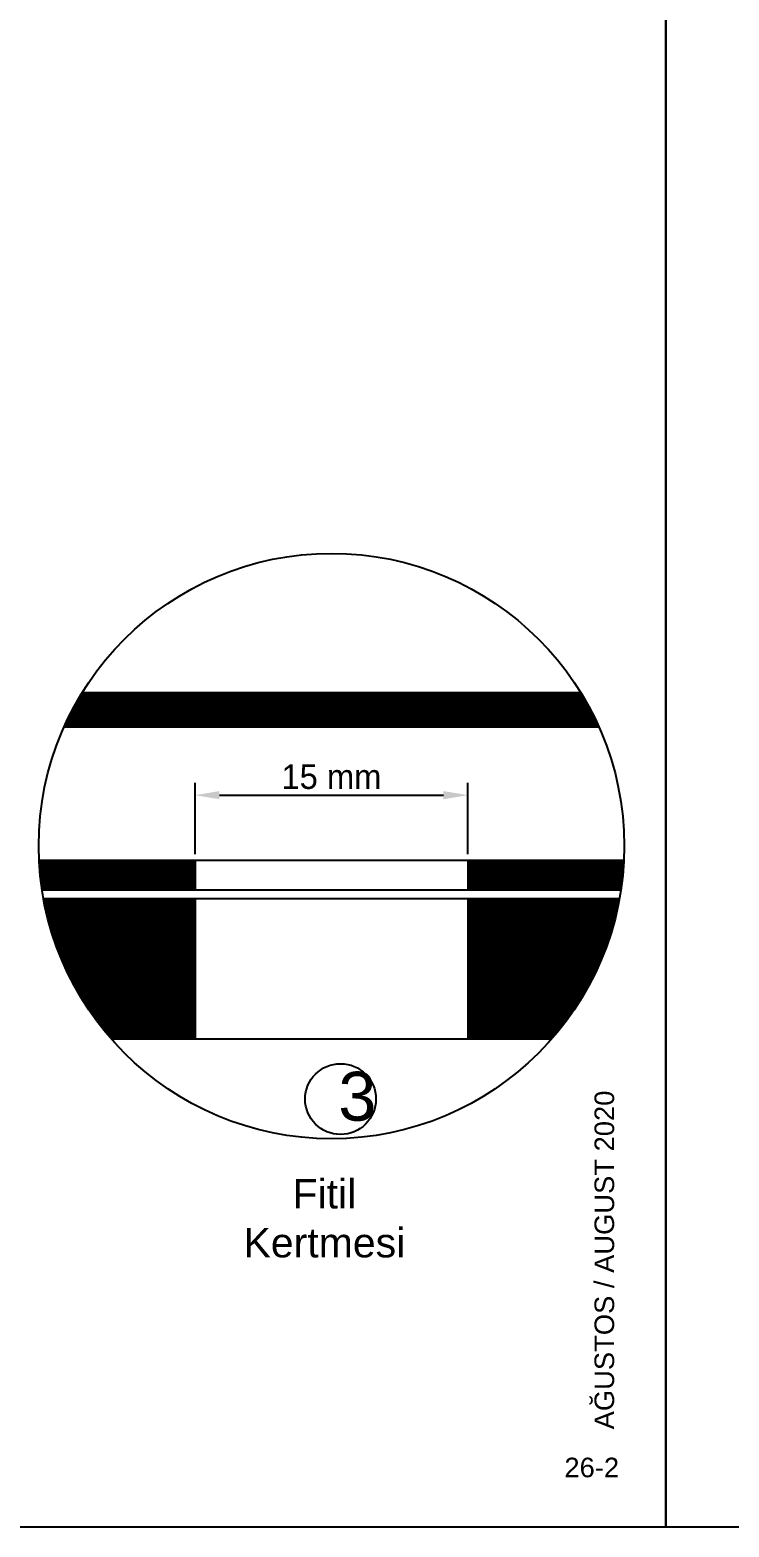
# Model space of a CAD drawing. Header units: millimetres. Extents: x 10785 to 11415, y 2273 to 2570.
# Drawn here: x 11140.3 to 11211.7, y 2273.1 to 2426.1 of the extents above; entities that cross this region are included whole.
import ezdxf

# ---------------------------------------------------------------- set-up
doc = ezdxf.new("R2010")
doc.units = ezdxf.units.MM
doc.layers.add('ANTET', color=7, linetype='Continuous')
doc.layers.add('ANTET_K', color=179, linetype='Continuous')
doc.dimstyles.new('ISO-25$0', dxfattribs={"dimtxt": 2.5, "dimasz": 2.5, "dimexe": 1.25, "dimexo": 0.625, "dimtad": 1, "dimtxsty": 'Standard', "dimcen": 2.5, "dimadec": 0, "dimazin": 0, "dimtfac": 1, "dimtmove": 0, "dimatfit": 3, "dimfxl": 1, "dimarcsym": 0})

# ---------------------------------------------------------------- blocks, each defined once
blk = doc.blocks.new('*D14')
at = {"color": 0, "lineweight": -2}
for p, q in [((11157.15, 2341.9), (11157.15, 2349.19)), ((11185.03, 2341.9), (11185.03, 2349.19)), ((11159.65, 2347.94), (11182.53, 2347.94))]:
    blk.add_line(p, q, dxfattribs=at)
at = {"color": 0}
for points in [[(11159.65, 2348.36), (11159.65, 2347.52), (11157.15, 2347.94)], [(11182.53, 2347.52), (11182.53, 2348.36), (11185.03, 2347.94)]]:
    blk.add_solid(points, dxfattribs=at)
at = {"layer": 'Defpoints', "color": 0}
for p in [(11185.03, 2347.94), (11157.15, 2341.28), (11185.03, 2341.28)]:
    blk.add_point(p, dxfattribs=at)
at = {"color": 0, "insert": (11171.09, 2349.81), "char_height": 2.5, "attachment_point": 5}
blk.add_mtext('15 mm', dxfattribs=at)
blk = doc.blocks.new('MN60.S.1')
at = {"layer": 'ANTET_K', "color": 252}
blk.add_lwpolyline([(9907.25, 888.56), (9907.25, 1185.56), (10117.25, 1185.56), (10117.25, 888.56)], close=True, dxfattribs=at)

msp = doc.modelspace()

# ---------------------------------------------------------------- hatches: boundary and pattern name
h = msp.add_hatch()
h.set_pattern_fill('ANSI31', color=256, scale=0.02, style=0)
h.set_pattern_definition([(45, (-1775.69202, -437.51648), (-0.0449012806, 0.0449012806), [])])
h.paths.add_polyline_path([(11198.416, 2354.922, 0.0332306), (11196.561, 2358.434), (11145.626, 2358.434, 0.0332306), (11143.771, 2354.922)])
h.paths.add_polyline_path([(11157.154, 2338.268), (11157.154, 2341.28), (11141.213, 2341.28, 0.0253085), (11141.513, 2338.268)])
h.paths.add_polyline_path([(11200.673, 2338.268, 0.0253085), (11200.974, 2341.28), (11185.033, 2341.28), (11185.033, 2338.268)])
h.paths.add_polyline_path([(11193.615, 2323.048, 0.1353446), (11200.524, 2337.373), (11185.033, 2337.373), (11185.033, 2323.048)])
h.paths.add_polyline_path([(11157.154, 2323.048), (11157.154, 2337.373), (11141.663, 2337.373, 0.1353446), (11148.572, 2323.048)])

# ---------------------------------------------------------------- linework, layer by layer
for p, q in [((11145.626, 2358.434), (11196.561, 2358.434)), ((11143.771, 2354.922), (11198.416, 2354.922)), ((11141.213, 2341.28), (11200.974, 2341.28)), ((11157.154, 2341.28), (11157.154, 2338.268)), ((11185.033, 2341.28), (11185.033, 2338.268)), ((11141.513, 2338.268), (11200.673, 2338.268)), ((11141.663, 2337.373), (11200.524, 2337.373)), ((11157.154, 2337.373), (11157.154, 2323.048)), ((11185.033, 2337.373), (11185.033, 2323.048)), ((11148.572, 2323.048), (11193.615, 2323.048))]:
    msp.add_line(p, q)
msp.add_circle((11171.093, 2342.739), 29.916)
at = {"layer": 'ANTET', "color": 0}
msp.add_circle((11172.019, 2316.88), 3.617, dxfattribs=at)

# ---------------------------------------------------------------- block references
for p in [(1088.022, 1384.58), (1298.022, 1384.58)]:
    msp.add_blockref('MN60.S.1', p, dxfattribs=at)

# ---------------------------------------------------------------- texts
for s, insert, char_height, width, attachment_point in [('{\\pxi0.7044,qc;\\fArial|b0|i0|c0|p34;3}', (11165.863, 2319.671), 5, 12.22187, 1), ('{\\pxqc;\\fArial|b0|i0|c0|p34;Fitil Kertmesi}', (11164.257, 2308.699), 3, 12.22187, 1), ('{\\fArial Unicode MS|b0|i0|c0|p0;{\\C7;26-2}}', (11200.486, 2280.228), 2, 4.43689, 3)]:
    msp.add_mtext(s, dxfattribs=dict(insert=insert, char_height=char_height, width=width, attachment_point=attachment_point))
at = {"insert": (11197.975, 2283.124), "char_height": 2, "width": 44.87301, "attachment_point": 1, "rotation": 90}
msp.add_mtext('{\\fArial Unicode MS|b0|i0|c0|p34;{\\C7;AĞUSTOS / AUGUST 2020}}', dxfattribs=at)

# ---------------------------------------------------------------- dimensions: what is measured, and where the dimension line sits
dim = msp.add_linear_dim(base=(11185.033, 2347.939), p1=(11157.154, 2341.28), p2=(11185.033, 2341.28), text='15 mm', dimstyle='ISO-25$0')
dim.commit()
dim.dimension.update_dxf_attribs({"geometry": '*D14', "text_midpoint": (11171.093, 2349.814)})

doc.saveas('drawing.dxf')
